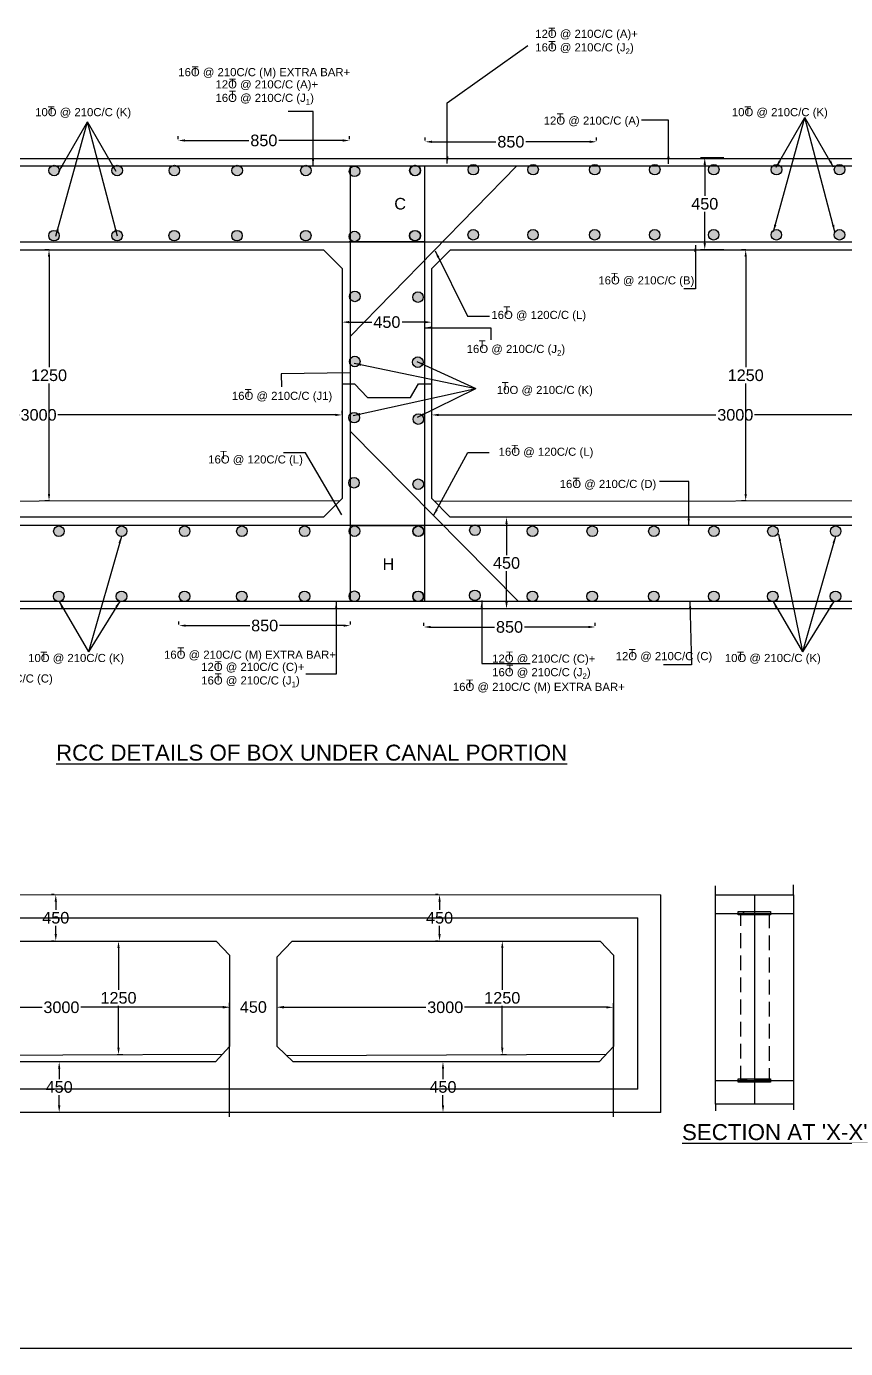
# Model space of a CAD drawing. Header units: metres. Extents: x 450 to 1759, y 456 to 572.
# Drawn here: x 1616.7 to 1652, y 456.3 to 513.3 of the extents above; entities that cross this region are included whole.
import ezdxf

# ---------------------------------------------------------------- set-up
doc = ezdxf.new("R2010")
doc.units = ezdxf.units.M
doc.header["$MEASUREMENT"] = 0
doc.linetypes.add('HIDDEN', pattern=[9.525, 6.35, -3.175])
for name, color, linetype in [('DIMENSION', 255, 'Continuous'), ('DRAWING', 7, 'Continuous'), ('TEXT', 255, 'Continuous')]:
    doc.layers.add(name, color=color, linetype=linetype)
doc.styles.get("Standard").update_dxf_attribs({"font": 'arial.ttf'})
doc.dimstyles.get("Standard").update_dxf_attribs({"dimtxt": 0.5, "dimasz": 0.3, "dimexe": 0.18, "dimexo": 0.0625, "dimgap": 0.09, "dimtad": 0, "dimtih": 1, "dimtoh": 1, "dimdec": 4, "dimzin": 0, "dimdsep": 46, "dimtxsty": 'Standard', "dimcen": 0.09, "dimadec": 0, "dimazin": 0, "dimtfac": 1, "dimtdec": 4, "dimtofl": 0, "dimtmove": 0, "dimatfit": 3, "dimfxl": 1, "dimtolj": 1, "dimtzin": 0, "dimarcsym": 0})

# ---------------------------------------------------------------- blocks, each defined once
blk = doc.blocks.new('*D133')
at = {"layer": 'Defpoints', "color": 0, "ltscale": 0.1, "transparency": 16777216}
for p in [(1604.118, 496.584), (1630.296, 496.584), (1630.296, 496.584)]:
    blk.add_point(p, dxfattribs=at)
at = {"layer": 'DIMENSION', "color": 0, "lineweight": -2, "ltscale": 0.1, "transparency": 16777216}
for p, q in [((1604.118, 496.646), (1604.118, 496.764)), ((1604.418, 496.584), (1616.372, 496.584)), ((1629.996, 496.584), (1618.043, 496.584)), ((1630.296, 496.646), (1630.296, 496.764))]:
    blk.add_line(p, q, dxfattribs=at)
at = {"layer": 'DIMENSION', "color": 0, "ltscale": 0.1, "transparency": 16777216}
for points in [[(1604.418, 496.634), (1604.418, 496.534), (1604.118, 496.584)], [(1629.996, 496.634), (1629.996, 496.534), (1630.296, 496.584)]]:
    blk.add_solid(points, dxfattribs=at)
at = {"layer": 'DIMENSION', "color": 0, "ltscale": 0.1, "transparency": 16777216, "insert": (1617.207, 496.584), "char_height": 0.5, "attachment_point": 5}
blk.add_mtext('\\A1;3000', dxfattribs=at)
blk = doc.blocks.new('*D134')
at = {"layer": 'Defpoints', "color": 0, "ltscale": 0.1, "transparency": 16777216}
for p in [(1617.721, 503.7), (1617.657, 492.882), (1617.734, 492.882)]:
    blk.add_point(p, dxfattribs=at)
at = {"layer": 'DIMENSION', "color": 0, "lineweight": -2, "ltscale": 0.1, "transparency": 16777216}
for p, q in [((1617.658, 503.7), (1617.477, 503.7)), ((1617.657, 503.4), (1617.657, 498.636)), ((1617.657, 493.182), (1617.657, 497.946)), ((1617.672, 492.882), (1617.477, 492.882))]:
    blk.add_line(p, q, dxfattribs=at)
at = {"layer": 'DIMENSION', "color": 0, "ltscale": 0.1, "transparency": 16777216}
for points in [[(1617.607, 503.4), (1617.707, 503.4), (1617.657, 503.7)], [(1617.607, 493.182), (1617.707, 493.182), (1617.657, 492.882)]]:
    blk.add_solid(points, dxfattribs=at)
at = {"layer": 'DIMENSION', "color": 0, "ltscale": 0.1, "transparency": 16777216, "insert": (1617.657, 498.291), "char_height": 0.5, "attachment_point": 5}
blk.add_mtext('\\A1;1250', dxfattribs=at)
blk = doc.blocks.new('*D123')
at = {"layer": 'Defpoints', "color": 0, "ltscale": 0.1, "transparency": 16777216}
for p in [(1623.221, 508.403), (1630.619, 508.412), (1630.619, 508.403)]:
    blk.add_point(p, dxfattribs=at)
at = {"layer": 'DIMENSION', "color": 0, "lineweight": -2, "ltscale": 0.1, "transparency": 16777216}
for p, q in [((1623.221, 508.466), (1623.221, 508.592)), ((1623.521, 508.412), (1626.278, 508.412)), ((1630.319, 508.412), (1627.562, 508.412)), ((1630.619, 508.466), (1630.619, 508.592))]:
    blk.add_line(p, q, dxfattribs=at)
at = {"layer": 'DIMENSION', "color": 0, "ltscale": 0.1, "transparency": 16777216}
for points in [[(1623.521, 508.462), (1623.521, 508.362), (1623.221, 508.412)], [(1630.319, 508.462), (1630.319, 508.362), (1630.619, 508.412)]]:
    blk.add_solid(points, dxfattribs=at)
at = {"layer": 'DIMENSION', "color": 0, "ltscale": 0.1, "transparency": 16777216, "insert": (1626.92, 508.412), "char_height": 0.5, "attachment_point": 5}
blk.add_mtext('\\A1;850', dxfattribs=at)
blk = doc.blocks.new('*D125')
at = {"layer": 'Defpoints', "color": 0, "ltscale": 0.1, "transparency": 16777216}
for p in [(1623.256, 487.496), (1630.654, 487.505), (1630.654, 487.496)]:
    blk.add_point(p, dxfattribs=at)
at = {"layer": 'DIMENSION', "color": 0, "lineweight": -2, "ltscale": 0.1, "transparency": 16777216}
for p, q in [((1623.256, 487.559), (1623.256, 487.685)), ((1623.556, 487.505), (1626.313, 487.505)), ((1630.354, 487.505), (1627.597, 487.505)), ((1630.654, 487.559), (1630.654, 487.685))]:
    blk.add_line(p, q, dxfattribs=at)
at = {"layer": 'DIMENSION', "color": 0, "ltscale": 0.1, "transparency": 16777216}
for points in [[(1623.556, 487.555), (1623.556, 487.455), (1623.256, 487.505)], [(1630.354, 487.555), (1630.354, 487.455), (1630.654, 487.505)]]:
    blk.add_solid(points, dxfattribs=at)
at = {"layer": 'DIMENSION', "color": 0, "ltscale": 0.1, "transparency": 16777216, "insert": (1626.955, 487.505), "char_height": 0.5, "attachment_point": 5}
blk.add_mtext('\\A1;850', dxfattribs=at)
blk = doc.blocks.new('*D126')
at = {"layer": 'Defpoints', "color": 0, "ltscale": 0.1, "transparency": 16777216}
for p in [(1634.157, 496.584), (1660.335, 496.584), (1660.335, 496.584)]:
    blk.add_point(p, dxfattribs=at)
at = {"layer": 'DIMENSION', "color": 0, "lineweight": -2, "ltscale": 0.1, "transparency": 16777216}
for p, q in [((1634.157, 496.646), (1634.157, 496.764)), ((1634.457, 496.584), (1646.41, 496.584)), ((1660.035, 496.584), (1648.081, 496.584)), ((1660.335, 496.646), (1660.335, 496.764))]:
    blk.add_line(p, q, dxfattribs=at)
at = {"layer": 'DIMENSION', "color": 0, "ltscale": 0.1, "transparency": 16777216}
for points in [[(1634.457, 496.634), (1634.457, 496.534), (1634.157, 496.584)], [(1660.035, 496.634), (1660.035, 496.534), (1660.335, 496.584)]]:
    blk.add_solid(points, dxfattribs=at)
at = {"layer": 'DIMENSION', "color": 0, "ltscale": 0.1, "transparency": 16777216, "insert": (1647.246, 496.584), "char_height": 0.5, "attachment_point": 5}
blk.add_mtext('\\A1;3000', dxfattribs=at)
blk = doc.blocks.new('*D127')
at = {"layer": 'Defpoints', "color": 0, "ltscale": 0.1, "transparency": 16777216}
for p in [(1647.759, 503.7), (1647.695, 492.882), (1647.773, 492.882)]:
    blk.add_point(p, dxfattribs=at)
at = {"layer": 'DIMENSION', "color": 0, "lineweight": -2, "ltscale": 0.1, "transparency": 16777216}
for p, q in [((1647.697, 503.7), (1647.515, 503.7)), ((1647.695, 503.4), (1647.695, 498.636)), ((1647.695, 493.182), (1647.695, 497.946)), ((1647.71, 492.882), (1647.515, 492.882))]:
    blk.add_line(p, q, dxfattribs=at)
at = {"layer": 'DIMENSION', "color": 0, "ltscale": 0.1, "transparency": 16777216}
for points in [[(1647.645, 503.4), (1647.745, 503.4), (1647.695, 503.7)], [(1647.645, 493.182), (1647.745, 493.182), (1647.695, 492.882)]]:
    blk.add_solid(points, dxfattribs=at)
at = {"layer": 'DIMENSION', "color": 0, "ltscale": 0.1, "transparency": 16777216, "insert": (1647.695, 498.291), "char_height": 0.5, "attachment_point": 5}
blk.add_mtext('\\A1;1250', dxfattribs=at)
blk = doc.blocks.new('*D99')
at = {"layer": 'Defpoints', "color": 0, "ltscale": 0.1, "transparency": 16777216}
for p in [(1633.871, 508.347), (1641.269, 508.355), (1641.269, 508.347)]:
    blk.add_point(p, dxfattribs=at)
at = {"layer": 'DIMENSION', "color": 0, "lineweight": -2, "ltscale": 0.1, "transparency": 16777216}
for p, q in [((1633.871, 508.409), (1633.871, 508.535)), ((1634.171, 508.355), (1636.928, 508.355)), ((1640.969, 508.355), (1638.212, 508.355)), ((1641.269, 508.409), (1641.269, 508.535))]:
    blk.add_line(p, q, dxfattribs=at)
at = {"layer": 'DIMENSION', "color": 0, "ltscale": 0.1, "transparency": 16777216}
for points in [[(1634.171, 508.405), (1634.171, 508.305), (1633.871, 508.355)], [(1640.969, 508.405), (1640.969, 508.305), (1641.269, 508.355)]]:
    blk.add_solid(points, dxfattribs=at)
at = {"layer": 'DIMENSION', "color": 0, "ltscale": 0.1, "transparency": 16777216, "insert": (1637.57, 508.355), "char_height": 0.5, "attachment_point": 5}
blk.add_mtext('\\A1;850', dxfattribs=at)
blk = doc.blocks.new('*D101')
at = {"layer": 'Defpoints', "color": 0, "ltscale": 0.1, "transparency": 16777216}
for p in [(1633.813, 487.437), (1641.211, 487.445), (1641.211, 487.437)]:
    blk.add_point(p, dxfattribs=at)
at = {"layer": 'DIMENSION', "color": 0, "lineweight": -2, "ltscale": 0.1, "transparency": 16777216}
for p, q in [((1633.813, 487.499), (1633.813, 487.625)), ((1634.113, 487.445), (1636.87, 487.445)), ((1640.911, 487.445), (1638.154, 487.445)), ((1641.211, 487.499), (1641.211, 487.625))]:
    blk.add_line(p, q, dxfattribs=at)
at = {"layer": 'DIMENSION', "color": 0, "ltscale": 0.1, "transparency": 16777216}
for points in [[(1634.113, 487.495), (1634.113, 487.395), (1633.813, 487.445)], [(1640.911, 487.495), (1640.911, 487.395), (1641.211, 487.445)]]:
    blk.add_solid(points, dxfattribs=at)
at = {"layer": 'DIMENSION', "color": 0, "ltscale": 0.1, "transparency": 16777216, "insert": (1637.512, 487.445), "char_height": 0.5, "attachment_point": 5}
blk.add_mtext('\\A1;850', dxfattribs=at)
blk = doc.blocks.new('*D104')
at = {"layer": 'Defpoints', "color": 0, "ltscale": 0.1, "transparency": 16777216}
for p in [(1630.296, 500.937), (1634.157, 500.583), (1634.157, 500.583)]:
    blk.add_point(p, dxfattribs=at)
at = {"layer": 'DIMENSION', "color": 0, "lineweight": -2, "ltscale": 0.1, "transparency": 16777216}
for p, q in [((1630.296, 500.874), (1630.296, 500.403)), ((1630.596, 500.583), (1631.575, 500.583)), ((1633.857, 500.583), (1632.878, 500.583)), ((1634.157, 500.645), (1634.157, 500.763))]:
    blk.add_line(p, q, dxfattribs=at)
at = {"layer": 'DIMENSION', "color": 0, "ltscale": 0.1, "transparency": 16777216}
for points in [[(1630.596, 500.633), (1630.596, 500.533), (1630.296, 500.583)], [(1633.857, 500.633), (1633.857, 500.533), (1634.157, 500.583)]]:
    blk.add_solid(points, dxfattribs=at)
at = {"layer": 'DIMENSION', "color": 0, "ltscale": 0.1, "transparency": 16777216, "insert": (1632.226, 500.583), "char_height": 0.5, "attachment_point": 5}
blk.add_mtext('\\A1;450', dxfattribs=at)
blk = doc.blocks.new('*D107')
at = {"layer": 'Defpoints', "color": 0, "ltscale": 0.1, "transparency": 16777216}
for p in [(1638.265, 492.183), (1637.383, 488.221), (1638.265, 488.221)]:
    blk.add_point(p, dxfattribs=at)
at = {"layer": 'DIMENSION', "color": 0, "lineweight": -2, "ltscale": 0.1, "transparency": 16777216}
for p, q in [((1638.202, 492.183), (1637.203, 492.183)), ((1637.383, 491.883), (1637.383, 490.547)), ((1637.383, 488.521), (1637.383, 489.857)), ((1638.202, 488.221), (1637.203, 488.221))]:
    blk.add_line(p, q, dxfattribs=at)
at = {"layer": 'DIMENSION', "color": 0, "ltscale": 0.1, "transparency": 16777216}
for points in [[(1637.333, 491.883), (1637.433, 491.883), (1637.383, 492.183)], [(1637.333, 488.521), (1637.433, 488.521), (1637.383, 488.221)]]:
    blk.add_solid(points, dxfattribs=at)
at = {"layer": 'DIMENSION', "color": 0, "ltscale": 0.1, "transparency": 16777216, "insert": (1637.383, 490.202), "char_height": 0.5, "attachment_point": 5}
blk.add_mtext('\\A1;450', dxfattribs=at)
blk = doc.blocks.new('*D112')
at = {"layer": 'Defpoints', "color": 0, "ltscale": 0.1, "transparency": 16777216}
for p in [(1646.811, 507.662), (1645.929, 503.7), (1646.811, 503.7)]:
    blk.add_point(p, dxfattribs=at)
at = {"layer": 'DIMENSION', "color": 0, "lineweight": -2, "ltscale": 0.1, "transparency": 16777216}
for p, q in [((1646.749, 507.662), (1645.749, 507.662)), ((1645.929, 507.362), (1645.929, 506.026)), ((1645.929, 504), (1645.929, 505.336)), ((1646.749, 503.7), (1645.749, 503.7))]:
    blk.add_line(p, q, dxfattribs=at)
at = {"layer": 'DIMENSION', "color": 0, "ltscale": 0.1, "transparency": 16777216}
for points in [[(1645.879, 507.362), (1645.979, 507.362), (1645.929, 507.662)], [(1645.879, 504), (1645.979, 504), (1645.929, 503.7)]]:
    blk.add_solid(points, dxfattribs=at)
at = {"layer": 'DIMENSION', "color": 0, "ltscale": 0.1, "transparency": 16777216, "insert": (1645.929, 505.681), "char_height": 0.5, "attachment_point": 5}
blk.add_mtext('\\A1;450', dxfattribs=at)
blk = doc.blocks.new('*D144')
at = {"layer": 'Defpoints', "color": 0, "ltscale": 0.1, "transparency": 16777216}
for p in [(1610.941, 471.055), (1625.445, 471.055), (1625.445, 466.273)]:
    blk.add_point(p, dxfattribs=at)
at = {"layer": 'DIMENSION', "color": 0, "lineweight": -2, "ltscale": 0.1, "transparency": 16777216}
for p, q in [((1610.941, 471.118), (1610.941, 471.235)), ((1625.445, 466.336), (1625.445, 471.235)), ((1611.241, 471.055), (1617.358, 471.055)), ((1625.145, 471.055), (1619.029, 471.055))]:
    blk.add_line(p, q, dxfattribs=at)
at = {"layer": 'DIMENSION', "color": 0, "ltscale": 0.1, "transparency": 16777216}
for points in [[(1611.241, 471.105), (1611.241, 471.005), (1610.941, 471.055)], [(1625.145, 471.105), (1625.145, 471.005), (1625.445, 471.055)]]:
    blk.add_solid(points, dxfattribs=at)
at = {"layer": 'DIMENSION', "color": 0, "ltscale": 0.1, "transparency": 16777216, "insert": (1618.193, 471.055), "char_height": 0.5, "attachment_point": 5}
blk.add_mtext('\\A1;3000', dxfattribs=at)
blk = doc.blocks.new('*D145')
at = {"layer": 'Defpoints', "color": 0, "ltscale": 0.1, "transparency": 16777216}
for p in [(1620.512, 473.906), (1620.53, 469.017), (1620.653, 469.017)]:
    blk.add_point(p, dxfattribs=at)
at = {"layer": 'DIMENSION', "color": 0, "lineweight": -2, "ltscale": 0.1, "transparency": 16777216}
for p, q in [((1620.574, 473.906), (1620.833, 473.906)), ((1620.653, 473.606), (1620.653, 471.806)), ((1620.653, 469.317), (1620.653, 471.116)), ((1620.592, 469.017), (1620.833, 469.017))]:
    blk.add_line(p, q, dxfattribs=at)
at = {"layer": 'DIMENSION', "color": 0, "ltscale": 0.1, "transparency": 16777216}
for points in [[(1620.603, 473.606), (1620.703, 473.606), (1620.653, 473.906)], [(1620.603, 469.317), (1620.703, 469.317), (1620.653, 469.017)]]:
    blk.add_solid(points, dxfattribs=at)
at = {"layer": 'DIMENSION', "color": 0, "ltscale": 0.1, "transparency": 16777216, "insert": (1620.653, 471.461), "char_height": 0.5, "attachment_point": 5}
blk.add_mtext('\\A1;1250', dxfattribs=at)
blk = doc.blocks.new('*D135')
at = {"layer": 'Defpoints', "color": 0, "ltscale": 0.1, "transparency": 16777216}
for p in [(1617.949, 475.912), (1617.949, 475.912), (1617.949, 473.913)]:
    blk.add_point(p, dxfattribs=at)
at = {"layer": 'DIMENSION', "color": 0, "lineweight": -2, "ltscale": 0.1, "transparency": 16777216}
for p, q in [((1617.886, 475.912), (1617.769, 475.912)), ((1617.949, 475.612), (1617.949, 475.258)), ((1617.949, 474.213), (1617.949, 474.567)), ((1617.886, 473.913), (1617.769, 473.913))]:
    blk.add_line(p, q, dxfattribs=at)
at = {"layer": 'DIMENSION', "color": 0, "ltscale": 0.1, "transparency": 16777216}
for points in [[(1617.899, 475.612), (1617.999, 475.612), (1617.949, 475.912)], [(1617.899, 474.213), (1617.999, 474.213), (1617.949, 473.913)]]:
    blk.add_solid(points, dxfattribs=at)
at = {"layer": 'DIMENSION', "color": 0, "ltscale": 0.1, "transparency": 16777216, "insert": (1617.949, 474.912), "char_height": 0.5, "attachment_point": 5}
blk.add_mtext('\\A1;450', dxfattribs=at)
blk = doc.blocks.new('*D136')
at = {"layer": 'Defpoints', "color": 0, "ltscale": 0.1, "transparency": 16777216}
for p in [(1618.096, 468.711), (1618.249, 468.711), (1618.232, 466.529)]:
    blk.add_point(p, dxfattribs=at)
at = {"layer": 'DIMENSION', "color": 0, "lineweight": -2, "ltscale": 0.1, "transparency": 16777216}
for p, q in [((1618.187, 468.711), (1617.916, 468.711)), ((1618.096, 468.411), (1618.096, 467.965)), ((1618.096, 466.829), (1618.096, 467.274)), ((1618.169, 466.529), (1617.916, 466.529))]:
    blk.add_line(p, q, dxfattribs=at)
at = {"layer": 'DIMENSION', "color": 0, "ltscale": 0.1, "transparency": 16777216}
for points in [[(1618.046, 468.411), (1618.146, 468.411), (1618.096, 468.711)], [(1618.046, 466.829), (1618.146, 466.829), (1618.096, 466.529)]]:
    blk.add_solid(points, dxfattribs=at)
at = {"layer": 'DIMENSION', "color": 0, "ltscale": 0.1, "transparency": 16777216, "insert": (1618.096, 467.62), "char_height": 0.5, "attachment_point": 5}
blk.add_mtext('\\A1;450', dxfattribs=at)
blk = doc.blocks.new('*D150')
at = {"layer": 'Defpoints', "color": 0, "ltscale": 0.1, "transparency": 16777216}
for p in [(1625.445, 471.065), (1625.445, 471.055), (1627.488, 471.055)]:
    blk.add_point(p, dxfattribs=at)
at = {"layer": 'DIMENSION', "color": 0, "lineweight": -2, "ltscale": 0.1, "transparency": 16777216}
for p, q in [((1625.445, 471.118), (1625.445, 471.245)), ((1627.488, 471.118), (1627.488, 471.245)), ((1625.145, 471.065), (1624.845, 471.065)), ((1627.788, 471.065), (1628.088, 471.065))]:
    blk.add_line(p, q, dxfattribs=at)
at = {"layer": 'DIMENSION', "color": 0, "ltscale": 0.1, "transparency": 16777216}
for points in [[(1625.145, 471.115), (1625.145, 471.015), (1625.445, 471.065)], [(1627.788, 471.115), (1627.788, 471.015), (1627.488, 471.065)]]:
    blk.add_solid(points, dxfattribs=at)
at = {"layer": 'DIMENSION', "color": 0, "ltscale": 0.1, "transparency": 16777216, "insert": (1626.467, 471.065), "char_height": 0.5, "attachment_point": 5}
blk.add_mtext('\\A1;450', dxfattribs=at)
blk = doc.blocks.new('*D151')
at = {"layer": 'Defpoints', "color": 0, "ltscale": 0.1, "transparency": 16777216}
for p in [(1627.488, 471.055), (1641.992, 471.055), (1641.992, 466.273)]:
    blk.add_point(p, dxfattribs=at)
at = {"layer": 'DIMENSION', "color": 0, "lineweight": -2, "ltscale": 0.1, "transparency": 16777216}
for p, q in [((1627.488, 471.118), (1627.488, 471.235)), ((1641.992, 466.336), (1641.992, 471.235)), ((1627.788, 471.055), (1633.905, 471.055)), ((1641.692, 471.055), (1635.576, 471.055))]:
    blk.add_line(p, q, dxfattribs=at)
at = {"layer": 'DIMENSION', "color": 0, "ltscale": 0.1, "transparency": 16777216}
for points in [[(1627.788, 471.105), (1627.788, 471.005), (1627.488, 471.055)], [(1641.692, 471.105), (1641.692, 471.005), (1641.992, 471.055)]]:
    blk.add_solid(points, dxfattribs=at)
at = {"layer": 'DIMENSION', "color": 0, "ltscale": 0.1, "transparency": 16777216, "insert": (1634.74, 471.055), "char_height": 0.5, "attachment_point": 5}
blk.add_mtext('\\A1;3000', dxfattribs=at)
blk = doc.blocks.new('*D152')
at = {"layer": 'Defpoints', "color": 0, "ltscale": 0.1, "transparency": 16777216}
for p in [(1637.059, 473.906), (1637.077, 469.017), (1637.2, 469.017)]:
    blk.add_point(p, dxfattribs=at)
at = {"layer": 'DIMENSION', "color": 0, "lineweight": -2, "ltscale": 0.1, "transparency": 16777216}
for p, q in [((1637.121, 473.906), (1637.38, 473.906)), ((1637.2, 473.606), (1637.2, 471.806)), ((1637.2, 469.317), (1637.2, 471.116)), ((1637.139, 469.017), (1637.38, 469.017))]:
    blk.add_line(p, q, dxfattribs=at)
at = {"layer": 'DIMENSION', "color": 0, "ltscale": 0.1, "transparency": 16777216}
for points in [[(1637.15, 473.606), (1637.25, 473.606), (1637.2, 473.906)], [(1637.15, 469.317), (1637.25, 469.317), (1637.2, 469.017)]]:
    blk.add_solid(points, dxfattribs=at)
at = {"layer": 'DIMENSION', "color": 0, "ltscale": 0.1, "transparency": 16777216, "insert": (1637.2, 471.461), "char_height": 0.5, "attachment_point": 5}
blk.add_mtext('\\A1;1250', dxfattribs=at)
blk = doc.blocks.new('*D148')
at = {"layer": 'Defpoints', "color": 0, "ltscale": 0.1, "transparency": 16777216}
for p in [(1634.496, 475.912), (1634.496, 475.912), (1634.496, 473.913)]:
    blk.add_point(p, dxfattribs=at)
at = {"layer": 'DIMENSION', "color": 0, "lineweight": -2, "ltscale": 0.1, "transparency": 16777216}
for p, q in [((1634.433, 475.912), (1634.316, 475.912)), ((1634.496, 475.612), (1634.496, 475.258)), ((1634.496, 474.213), (1634.496, 474.567)), ((1634.433, 473.913), (1634.316, 473.913))]:
    blk.add_line(p, q, dxfattribs=at)
at = {"layer": 'DIMENSION', "color": 0, "ltscale": 0.1, "transparency": 16777216}
for points in [[(1634.446, 475.612), (1634.546, 475.612), (1634.496, 475.912)], [(1634.446, 474.213), (1634.546, 474.213), (1634.496, 473.913)]]:
    blk.add_solid(points, dxfattribs=at)
at = {"layer": 'DIMENSION', "color": 0, "ltscale": 0.1, "transparency": 16777216, "insert": (1634.496, 474.912), "char_height": 0.5, "attachment_point": 5}
blk.add_mtext('\\A1;450', dxfattribs=at)
blk = doc.blocks.new('*D149')
at = {"layer": 'Defpoints', "color": 0, "ltscale": 0.1, "transparency": 16777216}
for p in [(1634.643, 468.711), (1634.796, 468.711), (1634.779, 466.529)]:
    blk.add_point(p, dxfattribs=at)
at = {"layer": 'DIMENSION', "color": 0, "lineweight": -2, "ltscale": 0.1, "transparency": 16777216}
for p, q in [((1634.734, 468.711), (1634.463, 468.711)), ((1634.643, 468.411), (1634.643, 467.965)), ((1634.643, 466.829), (1634.643, 467.274)), ((1634.716, 466.529), (1634.463, 466.529))]:
    blk.add_line(p, q, dxfattribs=at)
at = {"layer": 'DIMENSION', "color": 0, "ltscale": 0.1, "transparency": 16777216}
for points in [[(1634.593, 468.411), (1634.693, 468.411), (1634.643, 468.711)], [(1634.593, 466.829), (1634.693, 466.829), (1634.643, 466.529)]]:
    blk.add_solid(points, dxfattribs=at)
at = {"layer": 'DIMENSION', "color": 0, "ltscale": 0.1, "transparency": 16777216, "insert": (1634.643, 467.62), "char_height": 0.5, "attachment_point": 5}
blk.add_mtext('\\A1;450', dxfattribs=at)

msp = doc.modelspace()

# ---------------------------------------------------------------- hatches: boundary and pattern name
at = {"layer": 'DRAWING', "ltscale": 0.1}
h = msp.add_hatch(color=7, dxfattribs=at)
h.dxf.hatch_style = 1
h.paths.add_polyline_path([(1618.1028, 507.11652, 1), (1617.64743, 507.11652, 1)])
h.paths.add_polyline_path([(1617.64286, 504.31062, 1), (1618.09823, 504.31062, 1)])
h = msp.add_hatch(color=7, dxfattribs=at)
h.dxf.hatch_style = 1
h.paths.add_polyline_path([(1620.8236, 507.11652, 1), (1620.36823, 507.11652, 1)])
h.paths.add_polyline_path([(1620.36366, 504.31062, 1), (1620.81903, 504.31062, 1)])
h = msp.add_hatch(color=7, dxfattribs=at)
h.dxf.hatch_style = 1
h.paths.add_polyline_path([(1623.28924, 507.11652, 1), (1622.83386, 507.11652, 1)])
h.paths.add_polyline_path([(1622.8293, 504.31062, 1), (1623.28467, 504.31062, 1)])
h = msp.add_hatch(color=7, dxfattribs=at)
h.dxf.hatch_style = 1
h.paths.add_polyline_path([(1625.9965, 507.11652, 1), (1625.54112, 507.11652, 1)])
h.paths.add_polyline_path([(1625.53656, 504.31062, 1), (1625.99193, 504.31062, 1)])
h = msp.add_hatch(color=7, dxfattribs=at)
h.dxf.hatch_style = 1
h.paths.add_polyline_path([(1628.95931, 507.11652, 1), (1628.50394, 507.11652, 1)])
h.paths.add_polyline_path([(1628.49937, 504.31062, 1), (1628.95475, 504.31062, 1)])
h = msp.add_hatch(color=7, dxfattribs=at)
h.dxf.hatch_style = 1
h.paths.add_polyline_path([(1631.05948, 507.08169, 1), (1630.60411, 507.08169, 1)])
h.paths.add_polyline_path([(1630.59954, 504.27579, 1), (1631.05491, 504.27579, 1)])
h = msp.add_hatch(color=7, dxfattribs=at)
h.dxf.hatch_style = 1
h.paths.add_polyline_path([(1633.66188, 507.11652, 1), (1633.20651, 507.11652, 1)])
h.paths.add_polyline_path([(1633.20195, 504.31062, 1), (1633.65732, 504.31062, 1)])
h = msp.add_hatch(color=7, dxfattribs=at)
h.dxf.hatch_style = 1
h.paths.add_polyline_path([(1633.6761, 507.11658, 1), (1633.22073, 507.11658, 1)])
h.paths.add_polyline_path([(1633.21617, 504.31069, 1), (1633.67154, 504.31069, 1)])
h = msp.add_hatch(color=7, dxfattribs=at)
h.dxf.hatch_style = 1
h.paths.add_polyline_path([(1636.18145, 507.15563, 1), (1635.72608, 507.15563, 1)])
h.paths.add_polyline_path([(1635.72152, 504.34973, 1), (1636.17689, 504.34973, 1)])
h = msp.add_hatch(color=7, dxfattribs=at)
h.dxf.hatch_style = 1
h.paths.add_polyline_path([(1638.75755, 507.15563, 1), (1638.30218, 507.15563, 1)])
h.paths.add_polyline_path([(1638.29761, 504.34973, 1), (1638.75298, 504.34973, 1)])
h = msp.add_hatch(color=7, dxfattribs=at)
h.dxf.hatch_style = 1
h.paths.add_polyline_path([(1641.41488, 507.15563, 1), (1640.95951, 507.15563, 1)])
h.paths.add_polyline_path([(1640.95495, 504.34973, 1), (1641.41032, 504.34973, 1)])
h = msp.add_hatch(color=7, dxfattribs=at)
h.dxf.hatch_style = 1
h.paths.add_polyline_path([(1644.00215, 507.15563, 1), (1643.54678, 507.15563, 1)])
h.paths.add_polyline_path([(1643.54221, 504.34973, 1), (1643.99758, 504.34973, 1)])
h = msp.add_hatch(color=7, dxfattribs=at)
h.dxf.hatch_style = 1
h.paths.add_polyline_path([(1646.54553, 507.15563, 1), (1646.09015, 507.15563, 1)])
h.paths.add_polyline_path([(1646.08559, 504.34973, 1), (1646.54096, 504.34973, 1)])
h = msp.add_hatch(color=7, dxfattribs=at)
h.dxf.hatch_style = 1
h.paths.add_polyline_path([(1649.24974, 507.15563, 1), (1648.79437, 507.15563, 1)])
h.paths.add_polyline_path([(1648.7898, 504.34973, 1), (1649.24517, 504.34973, 1)])
h = msp.add_hatch(color=7, dxfattribs=at)
h.dxf.hatch_style = 1
h.paths.add_polyline_path([(1651.97054, 507.15563, 1), (1651.51517, 507.15563, 1)])
h.paths.add_polyline_path([(1651.5106, 504.34973, 1), (1651.96597, 504.34973, 1)])
h = msp.add_hatch(color=7, dxfattribs=at)
h.dxf.hatch_style = 1
h.paths.add_polyline_path([(1631.07132, 501.69266, 1), (1630.61595, 501.69266, 1)])
h.paths.add_polyline_path([(1630.61138, 498.88677, 1), (1631.06676, 498.88677, 1)])
h = msp.add_hatch(color=7, dxfattribs=at)
h.dxf.hatch_style = 1
h.paths.add_polyline_path([(1633.79206, 501.66272, 1), (1633.33669, 501.66272, 1)])
h.paths.add_polyline_path([(1633.33213, 498.85683, 1), (1633.7875, 498.85683, 1)])
h = msp.add_hatch(color=7, dxfattribs=at)
h.dxf.hatch_style = 1
h.paths.add_polyline_path([(1631.04035, 496.46755, 1), (1630.58498, 496.46755, 1)])
h.paths.add_polyline_path([(1630.58041, 493.66165, 1), (1631.03578, 493.66165, 1)])
h = msp.add_hatch(color=7, dxfattribs=at)
h.dxf.hatch_style = 1
h.paths.add_polyline_path([(1633.80792, 496.40377, 1), (1633.35254, 496.40377, 1)])
h.paths.add_polyline_path([(1633.34798, 493.59788, 1), (1633.80335, 493.59788, 1)])
h = msp.add_hatch(color=7, dxfattribs=at)
h.dxf.hatch_style = 1
h.paths.add_polyline_path([(1618.3097, 491.57085, 1), (1617.85433, 491.57085, 1)])
h.paths.add_polyline_path([(1617.84976, 488.76496, 1), (1618.30513, 488.76496, 1)])
h = msp.add_hatch(color=7, dxfattribs=at)
h.dxf.hatch_style = 1
h.paths.add_polyline_path([(1621.01391, 491.57085, 1), (1620.55854, 491.57085, 1)])
h.paths.add_polyline_path([(1620.55398, 488.76496, 1), (1621.00935, 488.76496, 1)])
h = msp.add_hatch(color=7, dxfattribs=at)
h.dxf.hatch_style = 1
h.paths.add_polyline_path([(1623.73471, 491.57085, 1), (1623.27934, 491.57085, 1)])
h.paths.add_polyline_path([(1623.27477, 488.76496, 1), (1623.73015, 488.76496, 1)])
h = msp.add_hatch(color=7, dxfattribs=at)
h.dxf.hatch_style = 1
h.paths.add_polyline_path([(1626.20035, 491.57085, 1), (1625.74498, 491.57085, 1)])
h.paths.add_polyline_path([(1625.74041, 488.76496, 1), (1626.19578, 488.76496, 1)])
h = msp.add_hatch(color=7, dxfattribs=at)
h.dxf.hatch_style = 1
h.paths.add_polyline_path([(1628.90761, 491.57085, 1), (1628.45224, 491.57085, 1)])
h.paths.add_polyline_path([(1628.44767, 488.76496, 1), (1628.90304, 488.76496, 1)])
h = msp.add_hatch(color=7, dxfattribs=at)
h.dxf.hatch_style = 1
h.paths.add_polyline_path([(1631.05545, 491.57628, 1), (1630.60007, 491.57628, 1)])
h.paths.add_polyline_path([(1630.59551, 488.77038, 1), (1631.05088, 488.77038, 1)])
h = msp.add_hatch(color=7, dxfattribs=at)
h.dxf.hatch_style = 1
h.paths.add_polyline_path([(1633.80047, 491.57085, 1), (1633.3451, 491.57085, 1)])
h.paths.add_polyline_path([(1633.34053, 488.76496, 1), (1633.7959, 488.76496, 1)])
h = msp.add_hatch(color=7, dxfattribs=at)
h.dxf.hatch_style = 1
h.paths.add_polyline_path([(1633.81469, 491.57092, 1), (1633.35932, 491.57092, 1)])
h.paths.add_polyline_path([(1633.35475, 488.76502, 1), (1633.81012, 488.76502, 1)])
h = msp.add_hatch(color=7, dxfattribs=at)
h.dxf.hatch_style = 1
h.paths.add_polyline_path([(1636.24907, 491.61401, 1), (1635.7937, 491.61401, 1)])
h.paths.add_polyline_path([(1635.78913, 488.80811, 1), (1636.2445, 488.80811, 1)])
h = msp.add_hatch(color=7, dxfattribs=at)
h.dxf.hatch_style = 1
h.paths.add_polyline_path([(1638.73146, 491.57085, 1), (1638.27609, 491.57085, 1)])
h.paths.add_polyline_path([(1638.27152, 488.76496, 1), (1638.7269, 488.76496, 1)])
h = msp.add_hatch(color=7, dxfattribs=at)
h.dxf.hatch_style = 1
h.paths.add_polyline_path([(1641.30756, 491.57085, 1), (1640.85219, 491.57085, 1)])
h.paths.add_polyline_path([(1640.84762, 488.76496, 1), (1641.30299, 488.76496, 1)])
h = msp.add_hatch(color=7, dxfattribs=at)
h.dxf.hatch_style = 1
h.paths.add_polyline_path([(1643.96489, 491.57085, 1), (1643.50952, 491.57085, 1)])
h.paths.add_polyline_path([(1643.50495, 488.76496, 1), (1643.96033, 488.76496, 1)])
h = msp.add_hatch(color=7, dxfattribs=at)
h.dxf.hatch_style = 1
h.paths.add_polyline_path([(1646.55216, 491.57085, 1), (1646.09679, 491.57085, 1)])
h.paths.add_polyline_path([(1646.09222, 488.76496, 1), (1646.54759, 488.76496, 1)])
h = msp.add_hatch(color=7, dxfattribs=at)
h.dxf.hatch_style = 1
h.paths.add_polyline_path([(1649.09553, 491.57085, 1), (1648.64016, 491.57085, 1)])
h.paths.add_polyline_path([(1648.6356, 488.76496, 1), (1649.09097, 488.76496, 1)])
h = msp.add_hatch(color=7, dxfattribs=at)
h.dxf.hatch_style = 1
h.paths.add_polyline_path([(1651.79975, 491.57085, 1), (1651.34438, 491.57085, 1)])
h.paths.add_polyline_path([(1651.33981, 488.76496, 1), (1651.79518, 488.76496, 1)])
h = msp.add_hatch(dxfattribs=at)
h.set_pattern_fill('AR-CONC', scale=0.5)
h.set_pattern_definition([(50, (294.8772, 4.0114), (3.586301, -0.3137607), [0.375, -4.125]), (355, (294.8772, 4.0114), (-0.693757, 3.760961), [0.3, -3.3]), (100.45144, (295.176, 3.9852), (2.892544, 3.4472), [0.318701, -3.505711]), (46.1842, (294.877, 5.0114), (5.336207, -0.827596), [0.5625, -6.1875]), (96.63564, (295.322, 4.9424), (4.67331, 4.870593), [0.478052, -5.258569]), (351.18416, (294.877, 5.0114), (4.67331, 4.870593), [0.45, -4.95]), (21, (295.3772, 4.7614), (2.984535, -2.0130945), [0.375, -4.125]), (326, (295.3772, 4.7614), (1.216577, 3.62575), [0.3, -3.3]), (71.45144, (295.626, 4.5936), (4.201112, 1.612656), [0.318701, -3.505711]), (37.5, (294.8772, 4.0114), (0.0607993, 1.6644693), [0, -3.26, 0, -3.35, 0, -3.3125]), (7.5, (294.8772, 4.0114), (1.3153477, 1.9720586), [0, -1.91, 0, -3.185, 0, -1.2625]), (327.5, (293.7622, 4.0114), (2.6691122, -0.1127744), [0, -1.25, 0, -3.9, 0, -5.175]), (317.5, (293.2622, 4.0114), (2.915931, 0.500525), [0, -1.625, 0, -2.59, 0, -3.675])])
h.paths.add_polyline_path([(1647.37122, 475.1825), (1648.76956, 475.1825), (1648.76956, 475.03402), (1647.37122, 475.03402)])
h.paths.add_polyline_path([(1647.37122, 467.97508), (1648.76956, 467.97508), (1648.76956, 467.82659), (1647.37122, 467.82659)])
h = msp.add_hatch(color=7, dxfattribs=at)
h.dxf.hatch_style = 1
h.paths.add_polyline_path([(1647.37122, 475.1825), (1648.76956, 475.1825), (1648.76956, 475.03402), (1647.37122, 475.03402)])
h.paths.add_polyline_path([(1647.37122, 467.97508), (1648.76956, 467.97508), (1648.76956, 467.82659), (1647.37122, 467.82659)])

# ---------------------------------------------------------------- linework, layer by layer
for p, q in [((1575.80473, 475.91596), (1644.03487, 475.9089)), ((1644.03487, 466.52632), (1644.03487, 475.9089)), ((1576.80145, 474.91914), (1643.03815, 474.91228)), ((1643.03815, 467.52314), (1643.03815, 474.91228)), ((1643.03812, 467.52314), (1576.80145, 467.53)), ((1644.03484, 466.52632), (1575.80473, 466.53338))]:
    msp.add_line(p, q, dxfattribs=at)
for points in [[(1560.28366, 553.19155), (1758.6676, 553.19155), (1758.6676, 456.34933), (1560.28366, 456.34933)], [(1570.20263, 507.64135), (1694.52193, 507.64135), (1694.51688, 488.2212), (1570.19759, 488.2212)], [(1570.5233, 507.32061), (1694.20109, 507.32061), (1694.19621, 488.54194), (1570.51842, 488.54194)], [(1603.8151, 504.04324), (1630.64771, 504.04324), (1630.64771, 491.81435), (1603.8151, 491.81435)], [(1604.92615, 503.70025), (1629.49614, 503.70025), (1630.29614, 502.89214), (1630.29614, 492.97946), (1629.48803, 492.17946), (1604.91805, 492.17946), (1604.11805, 492.98757), (1604.11805, 502.90025)], [(1633.85362, 504.04324), (1660.68623, 504.04324), (1660.68623, 491.81435), (1633.85362, 491.81435)], [(1634.96467, 503.70025), (1659.53466, 503.70025), (1660.33466, 502.89214), (1660.33466, 492.97946), (1659.52655, 492.17946), (1634.95656, 492.17946), (1634.15656, 492.98757), (1634.15656, 502.90025)], [(1646.39439, 475.9015), (1649.76234, 475.9015), (1649.76234, 466.88069), (1646.39439, 466.88069)], [(1647.37122, 475.1825), (1648.76956, 475.1825), (1648.76956, 475.03402), (1647.37122, 475.03402)], [(1647.37122, 467.97508), (1648.76956, 467.97508), (1648.76956, 467.82659), (1647.37122, 467.82659)]]:
    msp.add_lwpolyline(points, close=True, dxfattribs=at)
for points in [[(1630.64771, 507.32061), (1630.64771, 507.32061), (1630.64771, 488.54194)], [(1630.64771, 507.32061), (1630.64771, 507.32061), (1630.64771, 488.54194)], [(1630.64771, 499.96166), (1637.82912, 507.32061)], [(1633.86659, 504.04324), (1633.86659, 507.32061)], [(1633.85362, 504.04324), (1630.59948, 504.04409)], [(1630.64771, 504.04324), (1633.86659, 504.04324)], [(1630.64771, 498.40195), (1627.67322, 498.35813), (1627.68155, 497.79263)], [(1630.27714, 497.93127), (1630.82756, 497.93127), (1631.38708, 497.34138), (1633.23769, 497.34138), (1633.58813, 497.92503), (1634.15656, 497.92503)], [(1630.64771, 495.8877), (1637.89293, 488.54194)], [(1630.28621, 492.28485), (1628.71824, 494.95513), (1627.76382, 494.95513)], [(1604.23943, 492.86495), (1630.21383, 492.89798)], [(1634.27795, 492.86495), (1660.25235, 492.89798)], [(1633.85362, 491.81435), (1630.5963, 491.81519)], [(1630.64771, 491.81435), (1633.81255, 491.81435)], [(1633.84959, 491.81519), (1633.84959, 491.81519), (1633.84959, 488.53783)], [(1633.84959, 488.53783), (1630.59545, 488.53868)], [(1646.39439, 475.9015), (1646.39439, 476.28685)], [(1648.07836, 475.9015), (1648.07836, 466.88069)], [(1649.76234, 475.9015), (1649.76234, 476.32918)], [(1646.39439, 475.10238), (1649.76234, 475.10238)], [(1611.59987, 473.90561), (1624.86825, 473.90561)], [(1624.86825, 473.90561), (1625.44537, 473.30628)], [(1627.48796, 473.22604), (1628.14675, 473.90561)], [(1628.14675, 473.90561), (1641.41513, 473.90561)], [(1641.41513, 473.90561), (1641.99225, 473.30628)], [(1625.44537, 473.30628), (1625.44537, 469.36352)], [(1627.48796, 469.37275), (1627.48796, 473.22604)], [(1641.99225, 473.30628), (1641.99225, 469.36352)], [(1611.3479, 468.98326), (1625.14126, 469.03328)], [(1625.44537, 469.36352), (1624.83715, 468.70305)], [(1627.48796, 469.37275), (1628.18746, 468.70305)], [(1627.89478, 468.98326), (1641.68814, 469.03328)], [(1641.99225, 469.36352), (1641.38403, 468.70305)], [(1624.83715, 468.70305), (1611.64058, 468.70305)], [(1641.38403, 468.70305), (1628.18746, 468.70305)], [(1646.39439, 467.89496), (1649.76234, 467.89496)], [(1646.39439, 466.88069), (1646.39439, 466.59868)], [(1649.76234, 466.88069), (1649.76234, 466.63208)]]:
    msp.add_lwpolyline(points, dxfattribs=at)
at = {"layer": 'DRAWING', "linetype": 'HIDDEN', "ltscale": 0.1}
msp.add_lwpolyline([(1647.49136, 475.10238), (1648.71034, 475.10238), (1648.71034, 467.89496), (1647.49136, 467.89496)], close=True, dxfattribs=at)
at = {"layer": 'DRAWING', "ltscale": 0.1}
for centre in [(1617.87511, 507.11652), (1620.59591, 507.11652), (1623.06155, 507.11652), (1625.76881, 507.11652), (1628.73162, 507.11652), (1630.83179, 507.08169), (1633.4342, 507.11652), (1633.44842, 507.11658), (1635.95377, 507.15563), (1638.52986, 507.15563), (1641.1872, 507.15563), (1643.77446, 507.15563), (1646.31784, 507.15563), (1649.02205, 507.15563), (1651.74285, 507.15563), (1617.87055, 504.31062), (1620.59135, 504.31062), (1623.05698, 504.31062), (1625.76424, 504.31062), (1628.72706, 504.31062), (1630.82723, 504.27579), (1633.42963, 504.31062), (1633.44385, 504.31069), (1635.9492, 504.34973), (1638.5253, 504.34973), (1641.18263, 504.34973), (1643.7699, 504.34973), (1646.31328, 504.34973), (1649.01749, 504.34973), (1651.73829, 504.34973), (1630.84364, 501.69266), (1633.56438, 501.66272), (1630.83907, 498.88677), (1633.55981, 498.85683), (1630.81266, 496.46755), (1633.58023, 496.40377), (1630.8081, 493.66165), (1633.57566, 493.59788), (1618.08201, 491.57085), (1620.78623, 491.57085), (1623.50703, 491.57085), (1625.97266, 491.57085), (1628.67992, 491.57085), (1630.82776, 491.57628), (1633.57278, 491.57085), (1633.587, 491.57092), (1636.02138, 491.61401), (1638.50377, 491.57085), (1641.07987, 491.57085), (1643.7372, 491.57085), (1646.32447, 491.57085), (1648.86785, 491.57085), (1651.57206, 491.57085), (1618.07745, 488.76496), (1620.78166, 488.76496), (1623.50246, 488.76496), (1625.9681, 488.76496), (1628.67536, 488.76496), (1630.8232, 488.77038), (1633.56822, 488.76496), (1633.58244, 488.76502), (1636.01682, 488.80811), (1638.49921, 488.76496), (1641.07531, 488.76496), (1643.73264, 488.76496), (1646.31991, 488.76496), (1648.86328, 488.76496), (1651.5675, 488.76496)]:
    msp.add_circle(centre, 0.22769, dxfattribs=at)

# ---------------------------------------------------------------- texts
at = {"layer": 'DIMENSION', "attachment_point": 1}
for s, insert, char_height, width in [('\\A1;12O @ 210C/C (A)+\\P16O @ 210C/C (J{\\H0.7x;\\S^ 2;})', (1638.62331, 513.18431), 0.35, 6.1085956), ('T', (1639.18171, 513.26695), 0.35, 0.2496794), ('T', (1639.19444, 512.70074), 0.35, 0.2496794), ('\\A1;16O @ 210C/C (M) EXTRA BAR+', (1623.23081, 511.5324), 0.35, 7.8581119), ('T', (1623.81434, 511.60293), 0.35, 6.1085956), ('\\A1;12O @ 210C/C (A)+\\P16O @ 210C/C (J{\\H0.7x;\\S^ 1;})', (1624.83484, 511.00614), 0.35, 6.1085956), ('T', (1625.41822, 510.55443), 0.35, 6.1085956), ('T', (1625.41837, 511.07667), 0.35, 6.1085956), ('10O @ 210C/C (K)', (1617.05964, 509.80799), 0.35, 6.1085956), ('T', (1617.60254, 509.88531), 0.35, 0.2496794), ('12O @ 210C/C (A)', (1638.98582, 509.4436), 0.35, 6.1085956), ('T', (1639.55196, 509.5774), 0.35, 0.2496794), ('10O @ 210C/C (K)', (1647.09816, 509.80799), 0.35, 6.1085956), ('T', (1647.64106, 509.88531), 0.35, 0.2496794), ('C', (1632.5443, 505.93707), 0.5, 0.7758985), ('\\A1;16O @ 210C/C (B)', (1641.34218, 502.5593), 0.35, 6.1085956), ('T', (1641.88912, 502.70687), 0.35, 0.2496794), ('\\A1;16O @ 120C/C (L)', (1636.7306, 501.06915), 0.35, 6.1085956), ('T', (1637.24516, 501.25982), 0.35, 0.2496794), ('T', (1636.18153, 499.79397), 0.35, 0.2496794), ('\\A1;16O @ 210C/C (J{\\H0.7x;\\S^ 2;})', (1635.66697, 499.6033), 0.35, 6.1085956), ('T', (1637.17893, 498.00269), 0.35, 0.2496794), ('\\A1;16O @ 210C/C (J1)', (1625.54226, 497.5827), 0.35, 6.1085956), ('T', (1626.09721, 497.69892), 0.35, 0.2496794), ('\\A1;10O @ 210C/C (K)', (1636.96817, 497.83505), 0.35, 6.1085956), ('\\A1;16O @ 120C/C (L)', (1637.0428, 495.1734), 0.35, 6.1085956), ('T', (1637.58748, 495.29392), 0.35, 0.2496794), ('\\A1;16O @ 120C/C (L)', (1624.52124, 494.84238), 0.35, 6.1085956), ('T', (1625.0358, 495.03304), 0.35, 0.2496794), ('\\A1;16O @ 210C/C (D) ', (1639.67465, 493.78501), 0.35, 6.1085956), ('T', (1640.23474, 493.88222), 0.35, 0.2496794), ('H', (1632.03844, 490.40801), 0.5, 0.7758985), ('10O @ 210C/C (K)', (1616.75764, 486.28471), 0.35, 6.1085956), ('T', (1617.28732, 486.37811), 0.35, 0.2496794), ('\\A1;16O @ 210C/C (M) EXTRA BAR+', (1622.61682, 486.42727), 0.35, 7.8581119), ('T', (1623.19019, 486.56816), 0.35, 6.1085956), ('\\A1;12O @ 210C/C (C)+\\P16O @ 210C/C (J{\\H0.7x;\\S^ 2;})', (1636.76424, 486.25768), 0.35, 6.1085956), ('T', (1637.35957, 486.38689), 0.35, 0.2496794), ('12O @ 210C/C (C)', (1642.08901, 486.36492), 0.35, 6.1085956), ('T', (1642.65515, 486.49871), 0.35, 0.2496794), ('10O @ 210C/C (K)', (1646.79616, 486.28471), 0.35, 6.1085956), ('T', (1647.32584, 486.37811), 0.35, 0.2496794), ('\\A1;12O @ 210C/C (C)+\\P16O @ 210C/C (J{\\H0.7x;\\S^ 1;})', (1624.22084, 485.90101), 0.35, 6.1085956), ('T', (1624.80423, 485.4493), 0.35, 6.1085956), ('T', (1624.80437, 485.97153), 0.35, 6.1085956), ('T', (1637.37229, 485.82068), 0.35, 0.2496794), ('12O @ 210C/C (C)', (1613.65509, 485.40207), 0.35, 6.1085956), ('\\A1;16O @ 210C/C (M) EXTRA BAR+', (1635.07071, 485.04096), 0.35, 7.8581119), ('T', (1635.64408, 485.18185), 0.35, 6.1085956)]:
    msp.add_mtext(s, dxfattribs=dict(at, insert=insert, char_height=char_height, width=width))
at = {"layer": 'TEXT'}
for s, p in [('%%URCC DETAILS OF BOX UNDER CANAL PORTION', (1617.95892, 481.68675)), ("%%USECTION AT 'X-X'", (1644.94974, 465.3336))]:
    msp.add_text(s, height=0.6875, dxfattribs=at).set_placement(p)

# ---------------------------------------------------------------- dimensions: what is measured, and where the dimension line sits
at = {"layer": 'DIMENSION', "ltscale": 0.1}
for base, p1, p2, text, picture, middle in [((1630.61922, 508.41191), (1623.2209, 508.40343), (1630.61922, 508.40343), '850', '*D123', (1626.92006, 508.41191)), ((1641.26903, 508.35515), (1633.87071, 508.34668), (1641.26903, 508.34668), '850', '*D99', (1637.56987, 508.35515)), ((1634.15656, 500.58266), (1630.29614, 500.93678), (1634.15656, 500.58266), '450', '*D104', (1632.22635, 500.58266)), ((1630.29614, 496.58351), (1604.11805, 496.58351), (1630.29614, 496.58351), '3000', '*D133', (1617.20709, 496.58351)), ((1660.33466, 496.58351), (1634.15656, 496.58351), (1660.33466, 496.58351), '3000', '*D126', (1647.24561, 496.58351)), ((1630.65448, 487.50464), (1623.25616, 487.49617), (1630.65448, 487.49617), '850', '*D125', (1626.95532, 487.50464)), ((1641.21115, 487.44512), (1633.81283, 487.43665), (1641.21115, 487.43665), '850', '*D101', (1637.51199, 487.44512)), ((1625.44537, 471.05537), (1610.94108, 471.05537), (1625.44537, 466.27348), '3000', '*D144', (1618.19323, 471.05537)), ((1625.44537, 471.06455), (1627.48796, 471.05537), (1625.44537, 471.05537), '450', '*D150', (1626.46667, 471.06455)), ((1641.99225, 471.05537), (1627.48796, 471.05537), (1641.99225, 466.27348), '3000', '*D151', (1634.74011, 471.05537))]:
    dim = msp.add_linear_dim(base=base, p1=p1, p2=p2, text=text, dimstyle='Standard', dxfattribs=at)
    dim.commit()
    dim.dimension.update_dxf_attribs({"geometry": picture, "text_midpoint": middle})
for base, p1, p2, text, picture, middle in [((1645.92913, 503.70025), (1646.81105, 507.66178), (1646.81105, 503.70025), '450', '*D112', (1645.92913, 505.68102)), ((1617.6566, 492.88211), (1617.72057, 503.70025), (1617.73433, 492.88211), '1250', '*D134', (1617.6566, 498.29118)), ((1647.69512, 492.88211), (1647.75909, 503.70025), (1647.77285, 492.88211), '1250', '*D127', (1647.69512, 498.29118)), ((1637.38272, 488.2212), (1638.26464, 492.18273), (1638.26464, 488.2212), '450', '*D107', (1637.38272, 490.20196)), ((1617.94867, 475.91161), (1617.94867, 473.91308), (1617.94887, 475.91161), '450', '*D135', (1617.94867, 474.91235)), ((1634.49555, 475.91161), (1634.49555, 473.91308), (1634.49575, 475.91161), '450', '*D148', (1634.49555, 474.91235)), ((1620.65274, 469.01656), (1620.5119, 473.90561), (1620.52963, 469.01656), '1250', '*D145', (1620.65274, 471.46108)), ((1637.19962, 469.01656), (1637.05878, 473.90561), (1637.07651, 469.01656), '1250', '*D152', (1637.19962, 471.46108)), ((1618.09596, 468.71053), (1618.23164, 466.529), (1618.24948, 468.71053), '450', '*D136', (1618.09596, 467.61976)), ((1634.64284, 468.71053), (1634.77852, 466.529), (1634.79636, 468.71053), '450', '*D149', (1634.64284, 467.61976))]:
    dim = msp.add_linear_dim(base=base, p1=p1, p2=p2, angle=90, text=text, dimstyle='Standard', dxfattribs=at)
    dim.commit()
    dim.dimension.update_dxf_attribs({"geometry": picture, "text_midpoint": middle})

# ---------------------------------------------------------------- leaders
at = {"layer": 'DRAWING', "ltscale": 0.1}
for points in [[(1634.82992, 507.42495), (1634.82992, 510.03339), (1638.29888, 512.506)], [(1629.04053, 507.32061), (1629.04053, 509.66528), (1627.96138, 509.66528)], [(1648.89126, 504.48499), (1650.24879, 509.40879)], [(1649.00959, 507.26042), (1650.24879, 509.40879)], [(1651.53789, 504.47758), (1650.24879, 509.40879)], [(1651.48638, 507.26049), (1650.24879, 509.40879)], [(1617.9573, 504.29397), (1619.31482, 509.21777)], [(1618.07562, 507.06941), (1619.31482, 509.21777)], [(1618.07562, 507.06941), (1619.31482, 509.21777)], [(1620.55242, 507.06947), (1619.31482, 509.21777)], [(1620.60392, 504.28656), (1619.31482, 509.21777)], [(1620.55242, 507.06947), (1619.31482, 509.21777)], [(1644.36448, 507.41275), (1644.36448, 509.28825), (1643.19817, 509.28825)], [(1645.52464, 503.90073), (1645.52464, 502.02092), (1645.03062, 502.02092)], [(1634.30358, 503.65637), (1635.69819, 500.84776), (1636.6517, 500.84776)], [(1633.83788, 500.34272), (1636.70586, 500.34272), (1636.70586, 499.82629)], [(1630.81724, 498.81186), (1636.05857, 497.72738)], [(1633.5131, 498.88541), (1636.05857, 497.72738)], [(1630.77458, 496.5582), (1636.05857, 497.72738)], [(1633.53919, 496.48287), (1636.05857, 497.72738)], [(1634.2343, 492.24423), (1635.71015, 494.96246), (1636.62897, 494.96246)], [(1645.238, 491.81435), (1645.238, 493.71035), (1643.97336, 493.71035)], [(1620.77992, 491.35195), (1619.35407, 486.3683)], [(1649.11639, 491.44881), (1650.13991, 486.3683)], [(1651.56576, 491.35195), (1650.13991, 486.3683)], [(1618.08788, 488.54194), (1619.35407, 486.3683)], [(1620.71813, 488.57137), (1619.35407, 486.3683)], [(1630.03861, 488.54194), (1630.03861, 485.40656), (1628.72551, 485.40656)], [(1636.31505, 488.58007), (1636.31505, 485.87402), (1638.40884, 485.87402)], [(1645.29204, 488.54194), (1645.36334, 485.81213), (1644.14696, 485.81213)], [(1648.87371, 488.54194), (1650.13991, 486.3683)], [(1651.50396, 488.57137), (1650.13991, 486.3683)]]:
    msp.add_leader(points, dimstyle='Standard', override={"dimgap": 0.09, "dimtad": 0}, dxfattribs=at)

doc.saveas('drawing.dxf')
